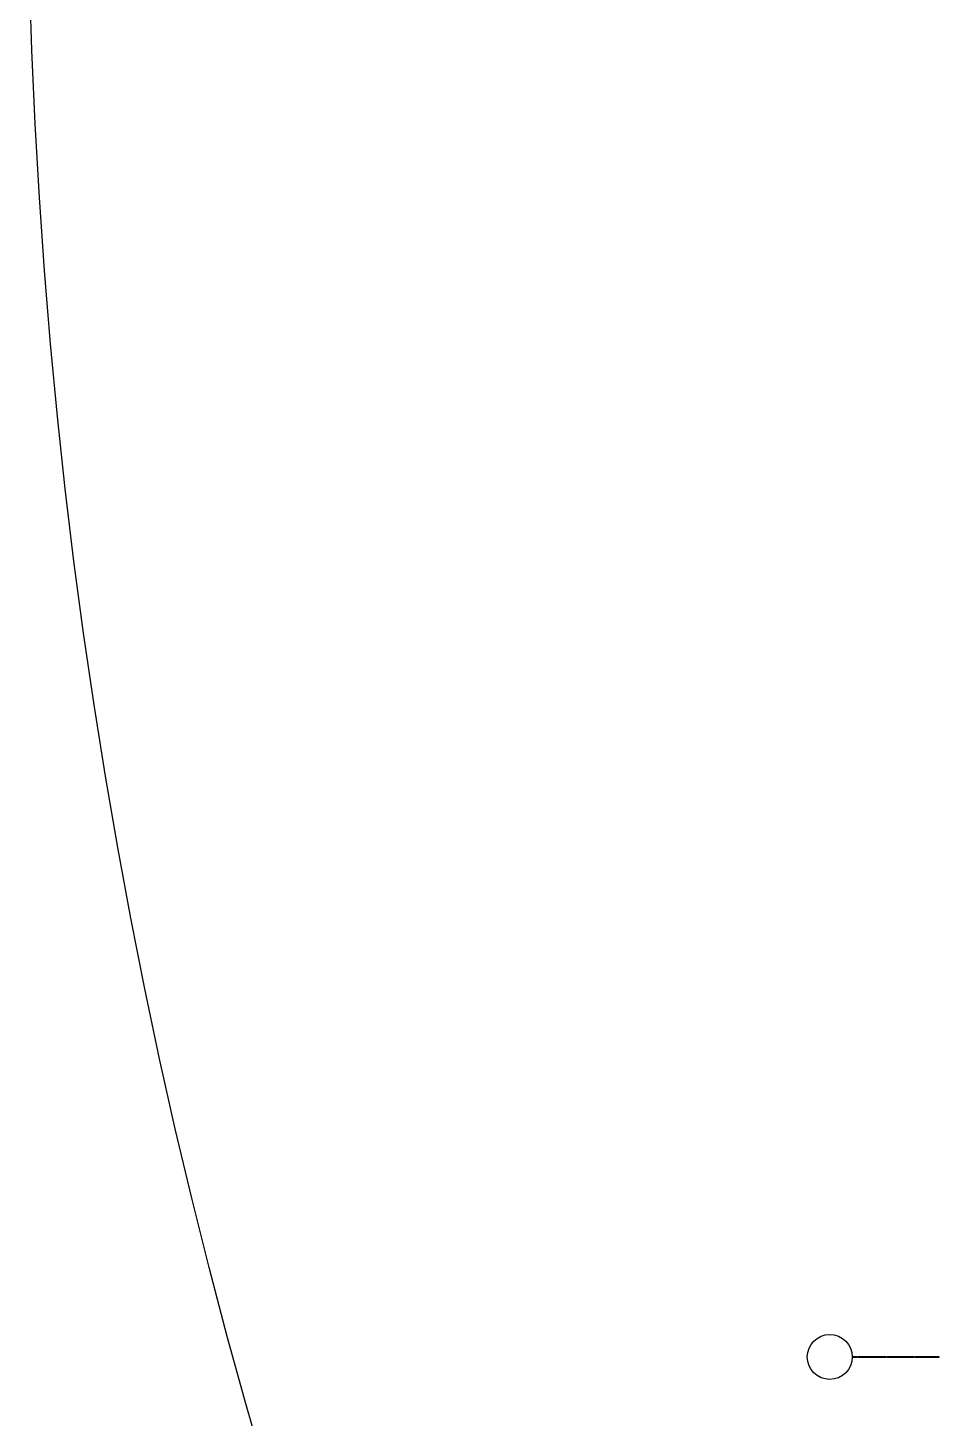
# Model space of a CAD drawing. Header units: inches. Extents: x 734146 to 834146, y 204695 to 304695.
# Drawn here: x 734146 to 742060, y 240892 to 252955 of the extents above; entities that cross this region are included whole.
import ezdxf

# ---------------------------------------------------------------- set-up
doc = ezdxf.new("R2010")
doc.units = ezdxf.units.IN
doc.header["$MEASUREMENT"] = 0

msp = doc.modelspace()

# ---------------------------------------------------------------- linework, layer by layer
for points in [[(741307, 241425), (741307, 241422), (741310, 241422), (741310, 241425)], [(741313, 241425), (741313, 241422), (741316, 241422), (741316, 241425)], [(741319, 241425), (741319, 241422), (741322, 241422), (741322, 241425)], [(741325, 241425), (741325, 241422), (741328, 241422), (741328, 241425)], [(741331, 241425), (741331, 241422), (741334, 241422), (741334, 241425)], [(741337, 241425), (741337, 241422), (741340, 241422), (741340, 241425)], [(741343, 241425), (741343, 241422), (741346, 241422), (741346, 241425)], [(741349, 241425), (741349, 241422), (741352, 241422), (741352, 241425)], [(741355, 241425), (741355, 241422), (741358, 241422), (741358, 241425)], [(741361, 241425), (741361, 241422), (741364, 241422), (741364, 241425)], [(741367, 241425), (741367, 241422), (741370, 241422), (741370, 241425)], [(741373, 241425), (741373, 241422), (741376, 241422), (741376, 241425)], [(741379, 241425), (741379, 241422), (741382, 241422), (741382, 241425)], [(741385, 241425), (741385, 241422), (741388, 241422), (741388, 241425)], [(741391, 241425), (741391, 241422), (741394, 241422), (741394, 241425)], [(741397, 241425), (741397, 241422), (741400, 241422), (741400, 241425)], [(741403, 241425), (741403, 241422), (741406, 241422), (741406, 241425)], [(741409, 241425), (741409, 241422), (741412, 241422), (741412, 241425)], [(741415, 241425), (741415, 241422), (741418, 241422), (741418, 241425)], [(741421, 241425), (741421, 241422), (741424, 241422), (741424, 241425)], [(741427, 241425), (741427, 241422), (741430, 241422), (741430, 241425)], [(741433, 241425), (741433, 241422), (741436, 241422), (741436, 241425)], [(741439, 241425), (741439, 241422), (741442, 241422), (741442, 241425)], [(741445, 241425), (741445, 241422), (741448, 241422), (741448, 241425)], [(741451, 241425), (741451, 241422), (741454, 241422), (741454, 241425)], [(741457, 241425), (741457, 241422), (741460, 241422), (741460, 241425)], [(741463, 241425), (741463, 241422), (741466, 241422), (741466, 241425)], [(741469, 241425), (741469, 241422), (741472, 241422), (741472, 241425)], [(741475, 241425), (741475, 241422), (741478, 241422), (741478, 241425)], [(741481, 241425), (741481, 241422), (741484, 241422), (741484, 241425)], [(741487, 241425), (741487, 241422), (741490, 241422), (741490, 241425)], [(741493, 241425), (741493, 241422), (741496, 241422), (741496, 241425)], [(741499, 241425), (741499, 241422), (741502, 241422), (741502, 241425)], [(741505, 241425), (741505, 241422), (741508, 241422), (741508, 241425)], [(741511, 241425), (741511, 241422), (741514, 241422), (741514, 241425)], [(741517, 241425), (741517, 241422), (741520, 241422), (741520, 241425)], [(741523, 241425), (741523, 241422), (741526, 241422), (741526, 241425)], [(741529, 241425), (741529, 241422), (741532, 241422), (741532, 241425)], [(741535, 241425), (741535, 241422), (741538, 241422), (741538, 241425)], [(741541, 241425), (741541, 241422), (741544, 241422), (741544, 241425)], [(741547, 241425), (741547, 241422), (741550, 241422), (741550, 241425)], [(741553, 241425), (741553, 241422), (741556, 241422), (741556, 241425)], [(741559, 241425), (741559, 241422), (741562, 241422), (741562, 241425)], [(741565, 241425), (741565, 241422), (741568, 241422), (741568, 241425)], [(741571, 241425), (741571, 241422), (741574, 241422), (741574, 241425)], [(741577, 241425), (741577, 241422), (741580, 241422), (741580, 241425)], [(741583, 241425), (741583, 241422), (741586, 241422), (741586, 241425)], [(741589, 241425), (741589, 241422), (741592, 241422), (741592, 241425)], [(741595, 241425), (741595, 241422), (741598, 241422), (741598, 241425)], [(741601, 241425), (741601, 241422), (741604, 241422), (741604, 241425)], [(741607, 241425), (741607, 241422), (741610, 241422), (741610, 241425)], [(741613, 241425), (741613, 241422), (741616, 241422), (741616, 241425)], [(741619, 241425), (741619, 241422), (741622, 241422), (741622, 241425)], [(741625, 241425), (741625, 241422), (741628, 241422), (741628, 241425)], [(741631, 241425), (741631, 241422), (741634, 241422), (741634, 241425)], [(741637, 241425), (741637, 241422), (741640, 241422), (741640, 241425)], [(741643, 241425), (741643, 241422), (741646, 241422), (741646, 241425)], [(741649, 241425), (741649, 241422), (741652, 241422), (741652, 241425)], [(741655, 241425), (741655, 241422), (741658, 241422), (741658, 241425)], [(741661, 241425), (741661, 241422), (741664, 241422), (741664, 241425)], [(741667, 241425), (741667, 241422), (741670, 241422), (741670, 241425)], [(741673, 241425), (741673, 241422), (741676, 241422), (741676, 241425)], [(741679, 241425), (741679, 241422), (741682, 241422), (741682, 241425)], [(741685, 241425), (741685, 241422), (741688, 241422), (741688, 241425)], [(741691, 241425), (741691, 241422), (741694, 241422), (741694, 241425)], [(741697, 241425), (741697, 241422), (741700, 241422), (741700, 241425)], [(741703, 241425), (741703, 241422), (741706, 241422), (741706, 241425)], [(741709, 241425), (741709, 241422), (741712, 241422), (741712, 241425)], [(741715, 241425), (741715, 241422), (741718, 241422), (741718, 241425)], [(741721, 241425), (741721, 241422), (741724, 241422), (741724, 241425)], [(741727, 241425), (741727, 241422), (741730, 241422), (741730, 241425)], [(741733, 241425), (741733, 241422), (741736, 241422), (741736, 241425)], [(741739, 241425), (741739, 241422), (741742, 241422), (741742, 241425)], [(741745, 241425), (741745, 241422), (741748, 241422), (741748, 241425)], [(741751, 241425), (741751, 241422), (741754, 241422), (741754, 241425)], [(741757, 241425), (741757, 241422), (741760, 241422), (741760, 241425)], [(741763, 241425), (741763, 241422), (741766, 241422), (741766, 241425)], [(741769, 241425), (741769, 241422), (741772, 241422), (741772, 241425)], [(741775, 241425), (741775, 241422), (741778, 241422), (741778, 241425)], [(741781, 241425), (741781, 241422), (741784, 241422), (741784, 241425)], [(741787, 241425), (741787, 241422), (741790, 241422), (741790, 241425)], [(741793, 241425), (741793, 241422), (741796, 241422), (741796, 241425)], [(741799, 241425), (741799, 241422), (741802, 241422), (741802, 241425)], [(741805, 241425), (741805, 241422), (741808, 241422), (741808, 241425)], [(741811, 241425), (741811, 241422), (741814, 241422), (741814, 241425)], [(741817, 241425), (741817, 241422), (741820, 241422), (741820, 241425)], [(741823, 241425), (741823, 241422), (741826, 241422), (741826, 241425)], [(741829, 241425), (741829, 241422), (741832, 241422), (741832, 241425)], [(741835, 241425), (741835, 241422), (741838, 241422), (741838, 241425)], [(741841, 241425), (741841, 241422), (741844, 241422), (741844, 241425)], [(741847, 241425), (741847, 241422), (741850, 241422), (741850, 241425)], [(741853, 241425), (741853, 241422), (741856, 241422), (741856, 241425)], [(741859, 241425), (741859, 241422), (741862, 241422), (741862, 241425)], [(741865, 241425), (741865, 241422), (741868, 241422), (741868, 241425)], [(741871, 241425), (741871, 241422), (741874, 241422), (741874, 241425)], [(741877, 241425), (741877, 241422), (741880, 241422), (741880, 241425)], [(741883, 241425), (741883, 241422), (741886, 241422), (741886, 241425)], [(741889, 241425), (741889, 241422), (741892, 241422), (741892, 241425)], [(741895, 241425), (741895, 241422), (741898, 241422), (741898, 241425)], [(741901, 241425), (741901, 241422), (741904, 241422), (741904, 241425)], [(741907, 241425), (741907, 241422), (741910, 241422), (741910, 241425)], [(741913, 241425), (741913, 241422), (741916, 241422), (741916, 241425)], [(741919, 241425), (741919, 241422), (741922, 241422), (741922, 241425)], [(741925, 241425), (741925, 241422), (741928, 241422), (741928, 241425)], [(741931, 241425), (741931, 241422), (741934, 241422), (741934, 241425)], [(741937, 241425), (741937, 241422), (741940, 241422), (741940, 241425)], [(741943, 241425), (741943, 241422), (741946, 241422), (741946, 241425)], [(741949, 241425), (741949, 241422), (741952, 241422), (741952, 241425)], [(741955, 241425), (741955, 241422), (741958, 241422), (741958, 241425)], [(741961, 241425), (741961, 241422), (741964, 241422), (741964, 241425)], [(741967, 241425), (741967, 241422), (741970, 241422), (741970, 241425)], [(741973, 241425), (741973, 241422), (741976, 241422), (741976, 241425)], [(741979, 241425), (741979, 241422), (741982, 241422), (741982, 241425)], [(741985, 241425), (741985, 241422), (741988, 241422), (741988, 241425)], [(741991, 241425), (741991, 241422), (741994, 241422), (741994, 241425)], [(741997, 241425), (741997, 241422), (742000, 241422), (742000, 241425)], [(742003, 241425), (742003, 241422), (742006, 241422), (742006, 241425)], [(742009, 241425), (742009, 241422), (742012, 241422), (742012, 241425)], [(742015, 241425), (742015, 241422), (742018, 241422), (742018, 241425)], [(742021, 241425), (742021, 241422), (742024, 241422), (742024, 241425)], [(742027, 241425), (742027, 241422), (742030, 241422), (742030, 241425)], [(742033, 241425), (742033, 241422), (742036, 241422), (742036, 241425)], [(742039, 241425), (742039, 241422), (742042, 241422), (742042, 241425)], [(742045, 241425), (742045, 241422), (742048, 241422), (742048, 241425)], [(742051, 241425), (742051, 241422), (742054, 241422), (742054, 241425)], [(742057, 241425), (742057, 241422), (742060, 241422), (742060, 241425)]]:
    msp.add_lwpolyline(points, close=True)
for centre, radius in [((784146, 254695), 50000), ((741110, 241423), 195)]:
    msp.add_circle(centre, radius)

doc.saveas('drawing.dxf')
